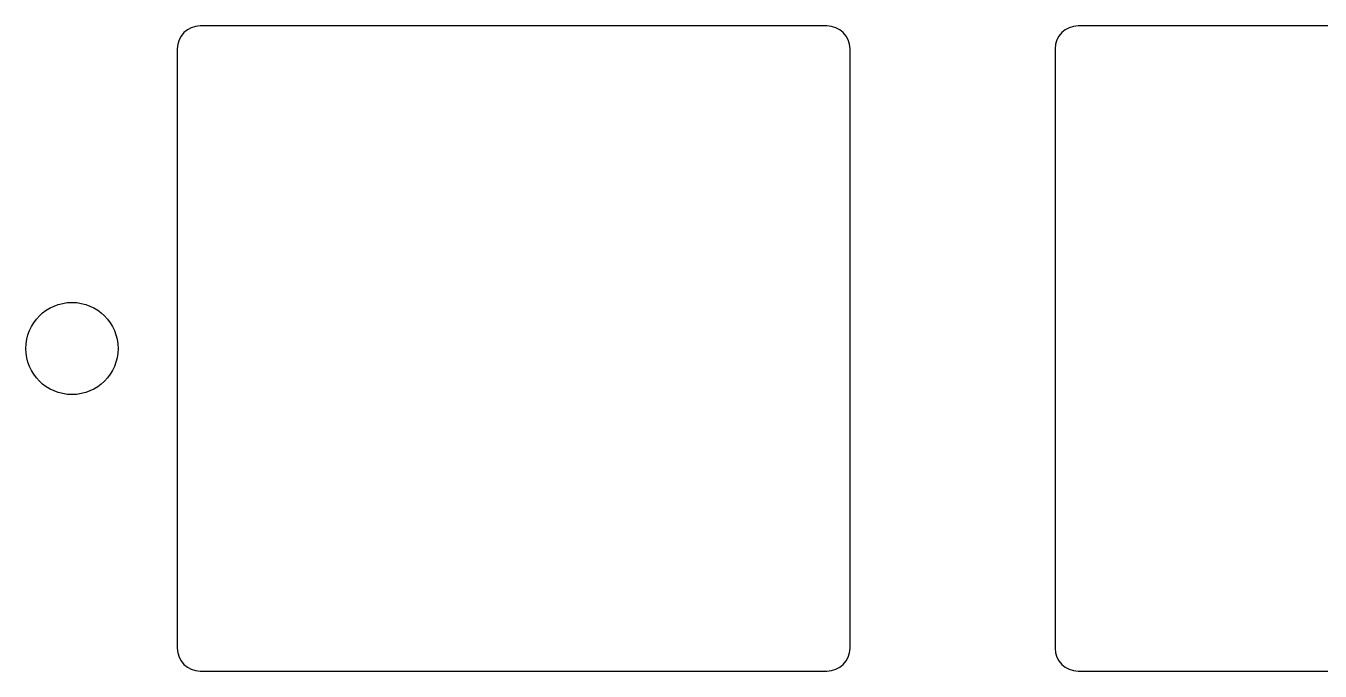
# Model space of a CAD drawing. Header units: millimetres. Extents: x -10 to 277, y -95 to 18.
# Drawn here: x 32.34 to 60.42, y -64.15 to -50.15 of the extents above; entities that cross this region are included whole.
import ezdxf

# ---------------------------------------------------------------- set-up
doc = ezdxf.new("R2010")
doc.units = ezdxf.units.MM
doc.header["$MEASUREMENT"] = 0
doc.layers.get('0').update_dxf_attribs({"linetype": 'CONTINUOUS'})
doc.layers.add('Edge.Cuts', color=53, linetype='CONTINUOUS')

msp = doc.modelspace()

# ---------------------------------------------------------------- linework, layer by layer
msp.add_circle((33.3375, -57.15), 1)
at = {"layer": 'Edge.Cuts', "linetype": 'Continuous'}
for p, q in [((49.721416, -50.15), (36.121416, -50.15)), ((68.771416, -50.15), (55.171416, -50.15)), ((35.621416, -50.65), (35.621416, -63.65)), ((50.221416, -63.65), (50.221416, -50.65)), ((54.671416, -50.65), (54.671416, -63.65)), ((36.121416, -64.15), (49.721416, -64.15)), ((55.171416, -64.15), (68.771416, -64.15))]:
    msp.add_line(p, q, dxfattribs=at)
at = {"layer": 'Edge.Cuts'}
for centre, start, end in [((36.121416, -50.65), 90, 180), ((49.721416, -50.65), 0, 90), ((55.171416, -50.65), 90, 180), ((36.121416, -63.65), 180, 270), ((49.721416, -63.65), 270, 0), ((55.171416, -63.65), 180, 270)]:
    msp.add_arc(centre, 0.5, start, end, dxfattribs=at)

doc.saveas('drawing.dxf')
